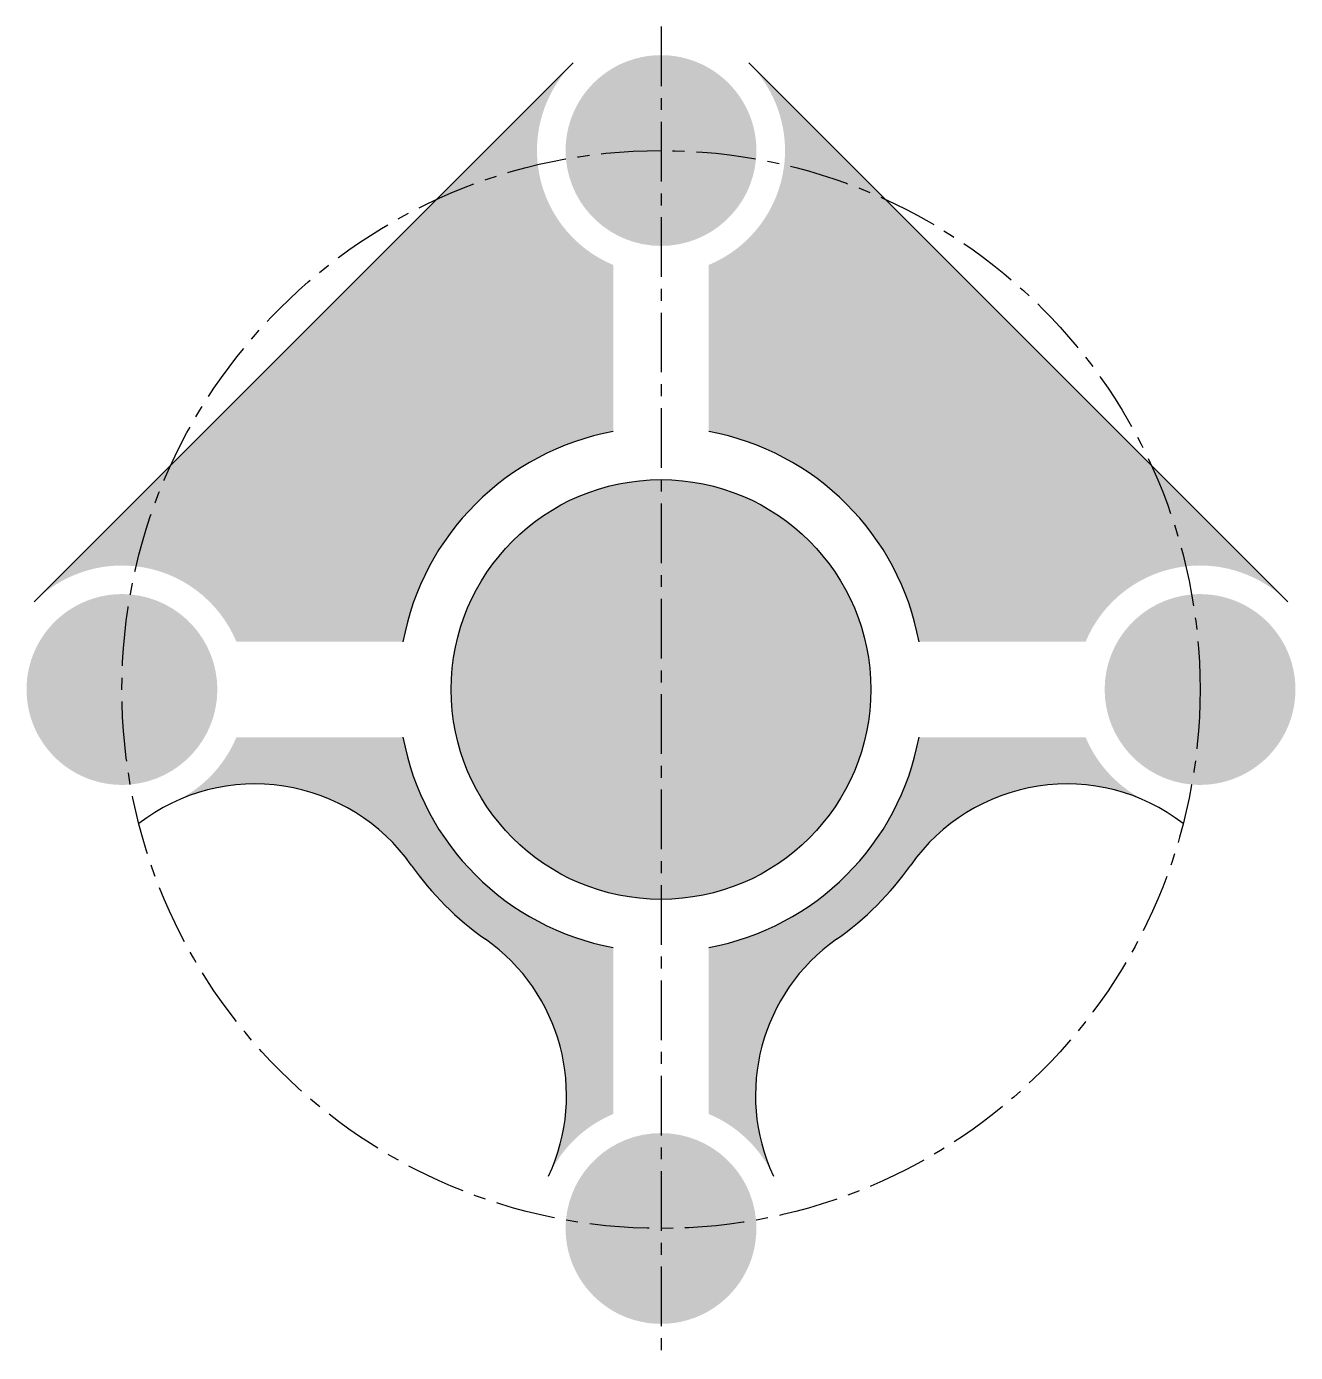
# Model space of a CAD drawing. Extents: x -141 to 4745, y -46 to 821.
# Drawn here: x 4478.9 to 4744.9, y 542.7 to 820.7 of the extents above; entities that cross this region are included whole.
import ezdxf

# ---------------------------------------------------------------- set-up
doc = ezdxf.new("R2010")
doc.units = 0
doc.header["$LTSCALE"] = 10
doc.header["$MEASUREMENT"] = 0
doc.linetypes.add('CENTER', pattern=[2, 1.25, -0.25, 0.25, -0.25])

msp = doc.modelspace()

# ---------------------------------------------------------------- hatches: boundary and pattern name
at = {"ltscale": 10}
h = msp.add_hatch(color=256, dxfattribs=at)
h.set_gradient(color1=(255, 0, 0), color2=(255, 255, 0), tint=1, name='CYLINDER')
h.paths.add_polyline_path([(4611.909, 588.689), (4611.909, 568.689, 0.0443348), (4631.83, 570.458, 0.3884917)])
h.paths.add_polyline_path([(4631.909, 568.689, 0.0221565), (4631.83, 570.458, -0.0443348), (4611.909, 568.689), (4611.909, 548.689, 0.4142136)])
h.paths.add_polyline_path([(4611.909, 568.689, -0.0443348), (4591.987, 570.458, 0.0221565), (4591.909, 568.689, 0.4142136), (4611.909, 548.689)])
h.paths.add_polyline_path([(4611.909, 588.689, 0.3884917), (4591.987, 570.458, 0.0443348), (4611.909, 568.689)])
h.paths.add_polyline_path([(4611.909, 794.689, 0.0443348), (4591.987, 792.919, 0.3884917), (4611.909, 774.689)])
h.paths.add_polyline_path([(4631.83, 792.919, 0.0443348), (4611.909, 794.689), (4611.909, 774.689, 0.3884917)])
h.paths.add_polyline_path([(4611.909, 814.689), (4611.909, 794.689, -0.0443348), (4631.83, 792.919, 0.0221565), (4631.909, 794.689, 0.4142136)])
h.paths.add_polyline_path([(4611.909, 814.689, 0.4142136), (4591.909, 794.689, 0.0221565), (4591.987, 792.919, -0.0443348), (4611.909, 794.689)])
h.paths.add_polyline_path([(4630.294, 813.073, -0.1989124), (4637.909, 794.689, -0.0288329), (4637.736, 791.697, -0.0496666), (4658.923, 784.444)])
h.paths.add_polyline_path([(4593.524, 813.073), (4564.895, 784.444, -0.0496666), (4586.082, 791.697, -0.0288329), (4585.909, 794.689, -0.1989124)])
h.paths.add_polyline_path([(4509.154, 728.703), (4480.524, 700.073, -0.2290589), (4501.9, 707.516, -0.0496666)])
h.paths.add_polyline_path([(4714.664, 728.703, -0.0496666), (4721.918, 707.516, -0.2290589), (4743.294, 700.073)])
h = msp.add_hatch(color=256, dxfattribs=at)
h.set_gradient(color1=(255, 0, 0), color2=(255, 255, 0), tint=1, name='CYLINDER')
h.paths.add_polyline_path([(4658.923, 784.444, 0.0496666), (4637.736, 791.697, -0.271572), (4621.909, 770.689), (4621.909, 735.772, -0.3107409), (4665.992, 691.689), (4700.909, 691.689, -0.271572), (4721.918, 707.516, 0.0496666), (4714.664, 728.703)])
h.paths.add_polyline_path([(4601.909, 627.605, -0.3107409), (4557.826, 671.689), (4522.909, 671.689, -0.1869552), (4509.906, 658.129, -0.363569), (4559.549, 644.885, 0.0865799), (4575.105, 629.329, -0.363569), (4588.349, 579.686, -0.1869552), (4601.909, 592.689)])
h.paths.add_polyline_path([(4518.909, 681.689, 0.3884917), (4500.679, 701.61, 0.0443348), (4498.909, 681.689, 0.0443348), (4500.679, 661.767, 0.3884917)])
h.paths.add_polyline_path([(4500.679, 701.61, 0.440412), (4478.909, 681.689, 0.440412), (4500.679, 661.767, -0.0443348), (4498.909, 681.689, -0.0443348)])
h.paths.add_polyline_path([(4723.139, 701.61, -0.0443348), (4724.909, 681.689, -0.0443348), (4723.139, 661.767, 0.440412), (4744.909, 681.689, 0.440412)])
h.paths.add_polyline_path([(4723.139, 701.61, 0.3884917), (4704.909, 681.689, 0.3884917), (4723.139, 661.767, 0.0443348), (4724.909, 681.689, 0.0443348)])
h = msp.add_hatch(color=256, dxfattribs=at)
h.set_gradient(color1=(255, 0, 0), color2=(255, 255, 0), tint=1, name='CYLINDER')
h.paths.add_polyline_path([(4601.909, 770.689, -0.271572), (4586.082, 791.697, 0.0496666), (4564.895, 784.444), (4509.154, 728.703, 0.0496666), (4501.9, 707.516, -0.271572), (4522.909, 691.689), (4557.826, 691.689, -0.3107409), (4601.909, 735.772)])
h = msp.add_hatch(color=256, dxfattribs=at)
h.set_gradient(color1=(248, 215, 49), color2=(241, 235, 31), tint=1, name='INVCYLINDER')
h.paths.add_polyline_path([(4611.909, 725.689), (4611.909, 637.689, 0.4142136), (4655.909, 681.689, 0.4142136)])
h.paths.add_polyline_path([(4611.909, 725.689, 0.4142136), (4567.909, 681.689, 0.4142136), (4611.909, 637.689)])
h = msp.add_hatch(color=256, dxfattribs=at)
h.set_gradient(color1=(255, 0, 0), color2=(255, 255, 0), tint=1, name='CYLINDER')
h.paths.add_polyline_path([(4664.268, 644.885, -0.363569), (4713.912, 658.129, -0.1869552), (4700.909, 671.689), (4665.992, 671.689, -0.3107409), (4621.909, 627.605), (4621.909, 592.689, -0.1869552), (4635.469, 579.686, -0.363569), (4648.712, 629.329, 0.0865799)])

# ---------------------------------------------------------------- linework, layer by layer
at = {"color": 217, "linetype": 'CENTER', "true_color": 0x93278f}
msp.add_line((4611.909, 820.689), (4611.909, 542.689), dxfattribs=at)
for p, q in [((4480.524, 700.073), (4593.524, 813.073)), ((4743.294, 700.073), (4630.294, 813.073))]:
    msp.add_line(p, q)
msp.add_circle((4611.909, 681.689), 113, dxfattribs=at)
msp.add_circle((4611.909, 681.689), 44)
for centre, radius, start, end in [((4611.909, 681.689), 55, 100.47568, 169.52432), ((4611.909, 681.689), 55, 10.47568, 79.52432), ((4611.909, 681.689), 55, 190.47568, 259.52432), ((4611.909, 681.689), 55, 280.47568, 349.52432), ((4526.825, 621.883), 40, 35.10335, 127.53502), ((4696.993, 621.883), 40, 52.46498, 144.89665), ((4611.909, 681.689), 64, 215.10335, 234.89665), ((4611.909, 681.689), 64, 305.10335, 324.89665), ((4552.103, 596.605), 40, 334.97785, 54.89665), ((4671.714, 596.605), 40, 125.10335, 205.02215)]:
    msp.add_arc(centre, radius, start, end)

doc.saveas('drawing.dxf')
